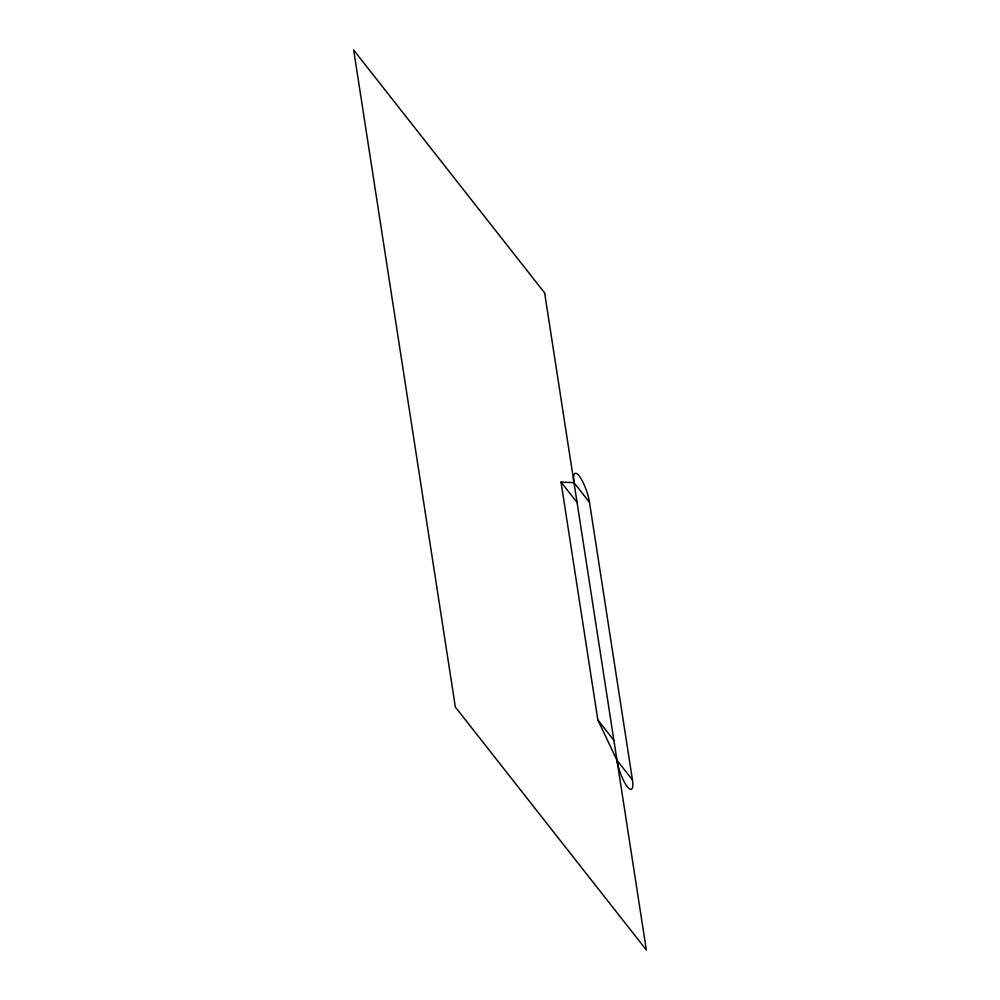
<?xml version="1.0" encoding="UTF-8"?>
<svg xmlns="http://www.w3.org/2000/svg" width="1000" height="1000" viewBox="0 0 1000 1000"><rect width="100%" height="100%" fill="white"/><g stroke="black" fill="none" stroke-linecap="round" stroke-linejoin="round"><path stroke-width="1.5" d="M561.025 482.088L574 482.65L589.475 502.325L632.45 779.925A20.3 5.075 71.1 0 1 627.275 786.663A20.3 5.075 71.1 0 1 616.975 760.25L597.85 719.975L561.025 482.088L577.075 502.5M597.85 719.975L613.9 740.387M616.975 760.25L632.45 779.925M574 482.65A20.3 5.075 71.1 0 1 579.175 475.913A20.3 5.075 71.1 0 1 589.475 502.325M544.625 292.9L353.65 50L455.375 707.1L646.35 950L544.625 292.9"/></g></svg>
